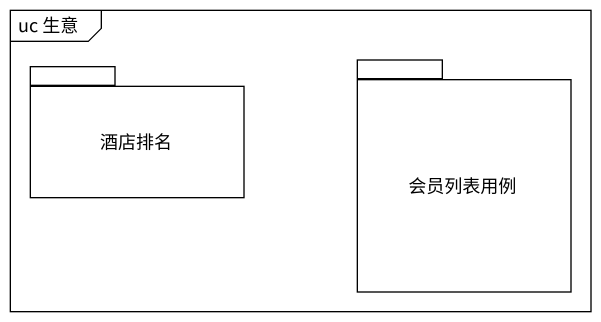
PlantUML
@startuml
mainframe uc 生意
package 酒店排名 {
}
package 会员列表用例 {
}
@enduml
